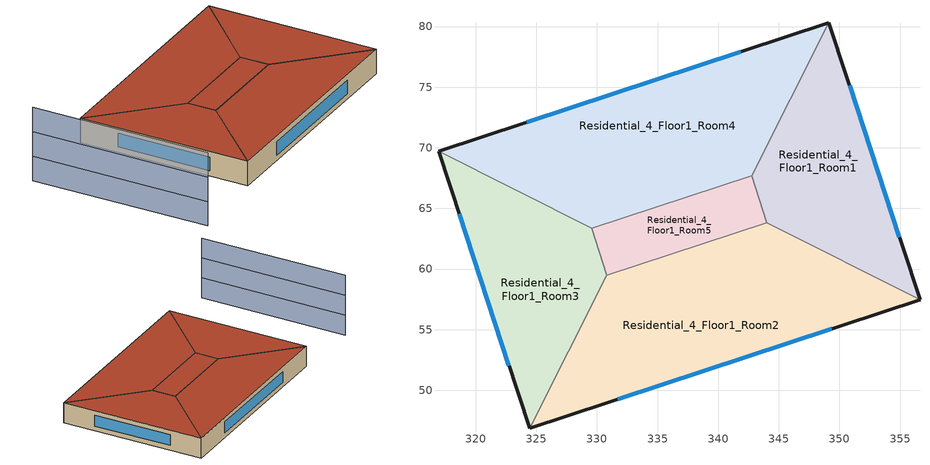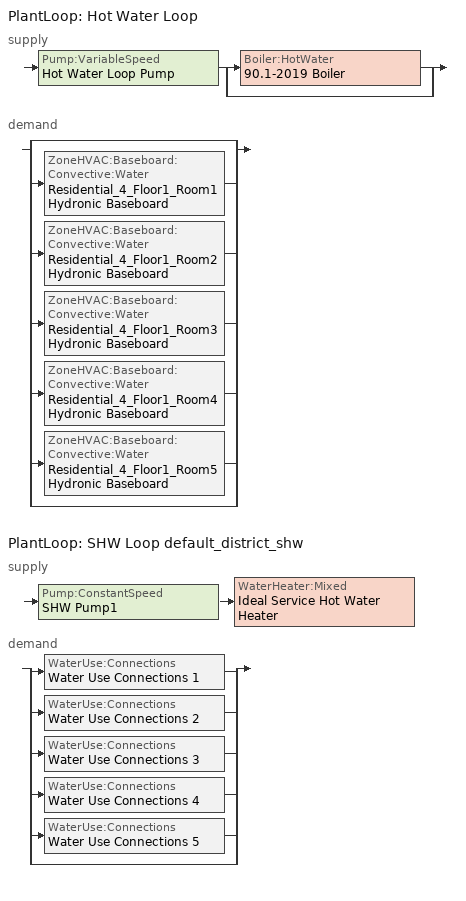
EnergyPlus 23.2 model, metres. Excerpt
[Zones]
Residential_4_Floor1_Room1
 floor ground (Typical Insulated Carpeted 8in Slab Floor-R5): 349.14,80.31 356.65,57.46 344.03,63.84 342.76,67.69 z0
 wall outside (Typical Insulated Steel Framed Exterior Wall-R19): 356.65,57.46 349.14,80.31 z0:3.5
 wall to Residential_4_Floor1_Room4 (Generic Interior Wall): 349.14,80.31 342.76,67.69 z0:3.5
 wall to Residential_4_Floor1_Room5 (Generic Interior Wall): 342.76,67.69 344.03,63.84 z0:3.5
 wall to Residential_4_Floor1_Room2 (Generic Interior Wall): 344.03,63.84 356.65,57.46 z0:3.5
 window (U 0.48 SHGC 0.40 Dbl Ref-D Clr 6mm/13mm): 354.95,62.63 350.84,75.14 z0.79:2.71
 roof outside (Typical IEAD Roof-R32): 349.14,80.31 342.76,67.69 344.03,63.84 356.65,57.46 z3.5
Residential_4_Floor1_Room2
 floor ground (Typical Insulated Carpeted 8in Slab Floor-R5): 356.65,57.46 324.45,46.87 330.82,59.5 344.03,63.84 z0
 wall outside (Typical Insulated Steel Framed Exterior Wall-R19): 324.45,46.87 356.65,57.46 z0:3.5
 wall to Residential_4_Floor1_Room5 (Generic Interior Wall): 344.03,63.84 330.82,59.5 z0:3.5
 wall to Residential_4_Floor1_Room3 (Generic Interior Wall): 330.82,59.5 324.45,46.87 z0:3.5
 window (U 0.48 SHGC 0.40 Dbl Ref-D Clr 6mm/13mm): 331.73,49.27 349.37,55.07 z0.79:2.71
 roof outside (Typical IEAD Roof-R32): 330.82,59.5 324.45,46.87 356.65,57.46 344.03,63.84 z3.5
Residential_4_Floor1_Room3
 floor ground (Typical Insulated Carpeted 8in Slab Floor-R5): 329.56,63.35 330.82,59.5 324.45,46.87 316.93,69.73 z0
 wall outside (Typical Insulated Steel Framed Exterior Wall-R19): 316.93,69.73 324.45,46.87 z0:3.5
 wall to Residential_4_Floor1_Room5 (Generic Interior Wall): 330.82,59.5 329.56,63.35 z0:3.5
 wall to Residential_4_Floor1_Room4 (Generic Interior Wall): 329.56,63.35 316.93,69.73 z0:3.5
 window (U 0.48 SHGC 0.40 Dbl Ref-D Clr 6mm/13mm): 318.63,64.56 322.75,52.04 z0.79:2.71
 roof outside (Typical IEAD Roof-R32): 316.93,69.73 324.45,46.87 330.82,59.5 329.56,63.35 z3.5
Residential_4_Floor1_Room4
 floor ground (Typical Insulated Carpeted 8in Slab Floor-R5): 349.14,80.31 342.76,67.69 329.56,63.35 316.93,69.73 z0
 wall outside (Typical Insulated Steel Framed Exterior Wall-R19): 349.14,80.31 316.93,69.73 z0:3.5
 wall to Residential_4_Floor1_Room5 (Generic Interior Wall): 329.56,63.35 342.76,67.69 z0:3.5
 window (U 0.48 SHGC 0.40 Dbl Ref-D Clr 6mm/13mm): 341.85,77.92 324.22,72.12 z0.79:2.71
 roof outside (Typical IEAD Roof-R32): 316.93,69.73 329.56,63.35 342.76,67.69 349.14,80.31 z3.5
Residential_4_Floor1_Room5
 floor ground (Typical Insulated Carpeted 8in Slab Floor-R5): 342.76,67.69 344.03,63.84 330.82,59.5 329.56,63.35 z0
 roof outside (Typical IEAD Roof-R32): 329.56,63.35 330.82,59.5 344.03,63.84 342.76,67.69 z3.5
shading: 313.5,42.55 305.65,66.44 z0:3.5; 313.5,42.55 305.65,66.44 z3.5:7; 313.5,42.55 305.65,66.44 z7:10.5
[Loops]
PlantLoop 'Hot Water Loop'
 supply: Pump:VariableSpeed 'Hot Water Loop Pump' > split
  | Boiler:HotWater '90.1-2019 Boiler'
  | bypass
 demand: split
  | bypass
  | ZoneHVAC:Baseboard:Convective:Water 'Residential_4_Floor1_Room1 Hydronic Baseboard'
  | ZoneHVAC:Baseboard:Convective:Water 'Residential_4_Floor1_Room2 Hydronic Baseboard'
  | ZoneHVAC:Baseboard:Convective:Water 'Residential_4_Floor1_Room3 Hydronic Baseboard'
  | ZoneHVAC:Baseboard:Convective:Water 'Residential_4_Floor1_Room4 Hydronic Baseboard'
  | ZoneHVAC:Baseboard:Convective:Water 'Residential_4_Floor1_Room5 Hydronic Baseboard'
  | bypass
PlantLoop 'SHW Loop default_district_shw'
 supply: Pump:ConstantSpeed 'SHW Pump1' > WaterHeater:Mixed 'Ideal Service Hot Water Heater'
 demand: split
  | WaterUse:Connections 'Water Use Connections 1'
  | WaterUse:Connections 'Water Use Connections 2'
  | WaterUse:Connections 'Water Use Connections 3'
  | WaterUse:Connections 'Water Use Connections 4'
  | WaterUse:Connections 'Water Use Connections 5'
  | bypass
[Building]
Residential 4: North Axis {deg}=0; Terrain=City; Solar Distribution=FullExterior
[Site:Location]
Site 1: Latitude {deg}=0; Longitude {deg}=0; Time Zone {hr}=0; Elevation {m}=0
[Site:WaterMainsTemperature]
Calculation Method=CorrelationFromWeatherFile
[SizingPeriod:DesignDay] Day of Month=21; Dry-Bulb Temperature Range Modifier Type=DefaultMultipliers; Barometric Pressure {Pa}=98769; Rain Indicator=No; Snow Indicator=No; Daylight Saving Time Indicator=No; Begin Environment Reset Mode=FullResetAtBeginEnvironment
Name | Month | Day Type | Maximum Dry-Bulb Temperature {C} | Daily Dry-Bulb Temperature Range {deltaC} | Humidity Condition Type | Wetbulb or DewPoint at Maximum Dry-Bulb {C} | Wind Speed {m/s} | Wind Direction {deg} | Solar Model Indicator | ASHRAE Clear Sky Optical Depth for Beam Irradiance (taub) | ASHRAE Clear Sky Optical Depth for Diffuse Irradiance (taud) | Enthalpy at Maximum Dry-Bulb {J/kg} | Sky Clearness
Buffalo Ann Clg .4% Condns DB=>MWB | 7 | SummerDesignDay | 30.3 | 9.3 | Wetbulb | 21.8 | 5.7 | 240 | ASHRAETau | 0.462 | 2.001
Buffalo Ann Clg .4% Condns DP=>MDB | 7 | SummerDesignDay | 26.2 | 9.3 | Dewpoint | 22.4 | 5.7 | 240 | ASHRAETau | 0.462 | 2.001
Buffalo Ann Clg .4% Condns Enth=>MDB | 7 | SummerDesignDay | 27.9 | 9.3 | Enthalpy |  | 5.7 | 240 | ASHRAETau | 0.462 | 2.001 | 72100
Buffalo Ann Clg .4% Condns WB=>MDB | 7 | SummerDesignDay | 27.8 | 9.3 | Wetbulb | 23.8 | 5.7 | 240 | ASHRAETau | 0.462 | 2.001
Buffalo Ann Htg 99.6% Condns DB | 1 | WinterDesignDay | -16.3 | 0 | Wetbulb | -16.3 | 5.1 | 270 | ASHRAEClearSky |  |  |  | 0
Buffalo Ann Htg Wind 99.6% Condns WS=>MCDB | 1 | WinterDesignDay | -2.3 | 0 | Wetbulb | -2.3 | 15.7 | 270 | ASHRAEClearSky |  |  |  | 0
Buffalo Ann Hum_n 99.6% Condns DP=>MCDB | 1 | WinterDesignDay | -15.5 | 0 | Dewpoint | -20.4 | 5.1 | 270 | ASHRAEClearSky |  |  |  | 0
[Material] Thermal Absorptance=0.9
Name | Roughness | Thickness {m} | Conductivity {W/m-K} | Density {kg/m3} | Specific Heat {J/kg-K} | Solar Absorptance | Visible Absorptance
25mm Stucco | Smooth | 0.0254 | 0.719518 | 1856 | 839.458 | 0.7 | 0.7
5/8 in. Gypsum Board | MediumSmooth | 0.0159 | 0.159893 | 800.002 | 1089.3 | 0.7 | 0.7
8 in. Normalweight Concrete Floor | MediumRough | 0.2032 | 2.30846 | 2322.01 | 831.464 | 0.7 | 0.7
Generic Gypsum Board | MediumSmooth | 0.0127 | 0.16 | 800 | 1090 | 0.5 | 0.5
Generic Wall Air Gap | Smooth | 0.1 | 0.667 | 1.28 | 1000 | 0.7 | 0.7
Metal Roof Surface | Smooth | 0.0008 | 45.2497 | 7824.02 | 499.678 | 0.7 | 0.7
Roof Membrane | VeryRough | 0.0095 | 0.159893 | 1121.29 | 1459.06 | 0.7 | 0.7
[Material:NoMass] Thermal Absorptance=0.9; Solar Absorptance=0.7
Name | Roughness | Thermal Resistance {m2-K/W} | Visible Absorptance
Typical Carpet Pad | VeryRough | 0.21648 | 0.8
Typical Insulation-R17 | MediumSmooth | 2.99387 | 0.7
Typical Insulation-R31 | MediumSmooth | 5.45942 | 0.7
Typical Insulation-R4 | MediumSmooth | 0.704441 | 0.7
[WindowMaterial:Gas]
AIR 13MM: Gas Type=Air; Thickness {m}=0.0127
[WindowMaterial:Glazing] Optical Data Type=SpectralAverage; Thickness {m}=0.006; Infrared Transmittance at Normal Incidence=0; Front Side Infrared Hemispherical Emissivity=0.84; Conductivity {W/m-K}=0.899398; Dirt Correction Factor for Solar and Visible Transmittance=1; Solar Diffusing=No
Name | Solar Transmittance at Normal Incidence | Front Side Solar Reflectance at Normal Incidence | Back Side Solar Reflectance at Normal Incidence | Visible Transmittance at Normal Incidence | Front Side Visible Reflectance at Normal Incidence | Back Side Visible Reflectance at Normal Incidence | Back Side Infrared Hemispherical Emissivity
CLEAR 6MM | 0.775 | 0.071 | 0.071 | 0.881 | 0.08 | 0.08 | 0.84
REF D CLEAR 6MM | 0.429 | 0.308 | 0.379 | 0.334 | 0.453 | 0.505 | 0.82
[Construction]
Generic Interior Wall: Generic Gypsum Board, Generic Wall Air Gap, Generic Gypsum Board
Typical IEAD Roof-R32: Roof Membrane, Typical Insulation-R31, Metal Roof Surface
Typical Insulated Carpeted 8in Slab Floor-R5: Typical Insulation-R4, 8 in. Normalweight Concrete Floor, Typical Carpet Pad
Typical Insulated Steel Framed Exterior Wall-R19: 25mm Stucco, 5/8 in. Gypsum Board, Typical Insulation-R17, 5/8 in. Gypsum Board
U 0.48 SHGC 0.40 Dbl Ref-D Clr 6mm/13mm: REF D CLEAR 6MM, AIR 13MM, CLEAR 6MM
[Zone] Multiplier=1; Ceiling Height {m}=3.5; Part of Total Floor Area=Yes
Name | Volume {m3}
Residential_4_Floor1_Room1; Residential_4_Floor1_Room3 | 491.957
Residential_4_Floor1_Room2; Residential_4_Floor1_Room4 | 836.403
Residential_4_Floor1_Room5 | 197.281
[Space] Space Type=MidriseApartment Building
Name | Zone
Residential_4_Floor1_Room1_Space | Residential_4_Floor1_Room1
Residential_4_Floor1_Room2_Space | Residential_4_Floor1_Room2
Residential_4_Floor1_Room3_Space | Residential_4_Floor1_Room3
Residential_4_Floor1_Room4_Space | Residential_4_Floor1_Room4
Residential_4_Floor1_Room5_Space | Residential_4_Floor1_Room5
[SpaceList]
MidriseApartment Building: Residential_4_Floor1_Room4_Space, Residential_4_Floor1_Room1_Space, Residential_4_Floor1_Room3_Space, Residential_4_Floor1_Room2_Space, Residential_4_Floor1_Room5_Space
[Lights]
MidriseApartment Building_Lighting: Zone or ZoneList or Space or SpaceList=MidriseApartment Building; Schedule=MidriseApartment Building_Lighting Schedule; Design Level Calculation Method=Watts/Area; Watts per Zone Floor Area {W/m2}=8.83452; Return Air Fraction=0; Fraction Radiant=0.6; Fraction Visible=0.2; Fraction Replaceable=1
[People]
MidriseApartment Building_People: Zone or ZoneList or Space or SpaceList=MidriseApartment Building; Number of People Schedule=MidriseApartment Building_People_Occ Schedule; Number of People Calculation Method=People/Area; People per Floor Area {person/m2}=0.0250249; Fraction Radiant=0.3; Activity Level Schedule=MidriseApartment Building_People_Act Schedule
[ElectricEquipment]
MidriseApartment Building_Electric Equipment: Zone or ZoneList or Space or SpaceList=MidriseApartment Building; Schedule=MidriseApartment Building_Electric Equipment Schedule; Design Level Calculation Method=Watts/Area; Watts per Zone Floor Area {W/m2}=6.009; Fraction Latent=0; Fraction Radiant=0.5; Fraction Lost=0
[ZoneInfiltration:DesignFlowRate]
MidriseApartment Building_Infiltration: Zone or ZoneList or Space or SpaceList=MidriseApartment Building; Schedule=MidriseApartment Building_Infiltration Schedule; Design Flow Rate Calculation Method=Flow/ExteriorArea; Flow Rate per Exterior Surface Area {m3/s-m2}=0.00056896; Constant Term Coefficient=1; Temperature Term Coefficient=0; Velocity Term Coefficient=0
[ZoneControl:Thermostat] Temperature Difference Between Cutout And Setpoint {deltaC}=0
Name | Zone or ZoneList | Control Type Schedule | Control 1
Residential_4_Floor1_Room1 Thermostat | Residential_4_Floor1_Room1 | Residential_4_Floor1_Room1 Thermostat Schedule | MidriseApartment Building_Setpoint
Residential_4_Floor1_Room2 Thermostat | Residential_4_Floor1_Room2 | Residential_4_Floor1_Room2 Thermostat Schedule | MidriseApartment Building_Setpoint 1
Residential_4_Floor1_Room3 Thermostat | Residential_4_Floor1_Room3 | Residential_4_Floor1_Room3 Thermostat Schedule | MidriseApartment Building_Setpoint 2
Residential_4_Floor1_Room4 Thermostat | Residential_4_Floor1_Room4 | Residential_4_Floor1_Room4 Thermostat Schedule | MidriseApartment Building_Setpoint 3
Residential_4_Floor1_Room5 Thermostat | Residential_4_Floor1_Room5 | Residential_4_Floor1_Room5 Thermostat Schedule | MidriseApartment Building_Setpoint 4
[ThermostatSetpoint:DualSetpoint] Heating Setpoint Temperature Schedule=MidriseApartment Building_Setpoint_HtgSetp Schedule; Cooling Setpoint Temperature Schedule=MidriseApartment Building_Setpoint_ClgSetp Schedule
MidriseApartment Building_Setpoint; MidriseApartment Building_Setpoint 1; MidriseApartment Building_Setpoint 2; MidriseApartment Building_Setpoint 3; MidriseApartment Building_Setpoint 4
[ZoneHVAC:PackagedTerminalAirConditioner] Availability Schedule=Always On Discrete; Cooling Supply Air Flow Rate {m3/s}=Autosize; Heating Supply Air Flow Rate {m3/s}=Autosize; No Load Supply Air Flow Rate {m3/s}=Autosize; Cooling Outdoor Air Flow Rate {m3/s}=Autosize; Heating Outdoor Air Flow Rate {m3/s}=Autosize; No Load Outdoor Air Flow Rate {m3/s}=Autosize; Fan Placement=DrawThrough; Supply Air Fan Operating Mode Schedule=Always On
Name | Supply Air Fan | Heating Coil | Cooling Coil
Residential_4_Floor1_Room1 PTAC | Residential_4_Floor1_Room1 PTAC Fan | Residential_4_Floor1_Room1 PTAC No Heat | Residential_4_Floor1_Room1 PTAC 1spd DX AC Clg Coil
Residential_4_Floor1_Room2 PTAC | Residential_4_Floor1_Room2 PTAC Fan | Residential_4_Floor1_Room2 PTAC No Heat | Residential_4_Floor1_Room2 PTAC 1spd DX AC Clg Coil
Residential_4_Floor1_Room3 PTAC | Residential_4_Floor1_Room3 PTAC Fan | Residential_4_Floor1_Room3 PTAC No Heat | Residential_4_Floor1_Room3 PTAC 1spd DX AC Clg Coil
Residential_4_Floor1_Room4 PTAC | Residential_4_Floor1_Room4 PTAC Fan | Residential_4_Floor1_Room4 PTAC No Heat | Residential_4_Floor1_Room4 PTAC 1spd DX AC Clg Coil
Residential_4_Floor1_Room5 PTAC | Residential_4_Floor1_Room5 PTAC Fan | Residential_4_Floor1_Room5 PTAC No Heat | Residential_4_Floor1_Room5 PTAC 1spd DX AC Clg Coil
[Fan:OnOff] Availability Schedule=Always On Discrete; Fan Total Efficiency=0.52; Pressure Rise {Pa}=331.288; Maximum Flow Rate {m3/s}=Autosize; Motor Efficiency=0.8; Motor In Airstream Fraction=1
Name | Fan Power Ratio Function of Speed Ratio Curve | Fan Efficiency Ratio Function of Speed Ratio Curve
Residential_4_Floor1_Room1 PTAC Fan | Fan On Off Power Curve | Fan On Off Efficiency Curve
Residential_4_Floor1_Room2 PTAC Fan | Fan On Off Power Curve 1 | Fan On Off Efficiency Curve 1
Residential_4_Floor1_Room3 PTAC Fan | Fan On Off Power Curve 2 | Fan On Off Efficiency Curve 2
Residential_4_Floor1_Room4 PTAC Fan | Fan On Off Power Curve 3 | Fan On Off Efficiency Curve 3
Residential_4_Floor1_Room5 PTAC Fan | Fan On Off Power Curve 4 | Fan On Off Efficiency Curve 4
[Coil:Heating:Electric] Availability Schedule=Always Off Discrete; Efficiency=1; Nominal Capacity {W}=0
Residential_4_Floor1_Room1 PTAC No Heat; Residential_4_Floor1_Room2 PTAC No Heat; Residential_4_Floor1_Room3 PTAC No Heat; Residential_4_Floor1_Room4 PTAC No Heat; Residential_4_Floor1_Room5 PTAC No Heat
[Coil:Cooling:DX:SingleSpeed] Availability Schedule=Always On Discrete; Gross Rated Total Cooling Capacity {W}=Autosize; Gross Rated Sensible Heat Ratio=Autosize; Gross Rated Cooling COP {W/W}=3; Rated Air Flow Rate {m3/s}=Autosize; Rated Evaporator Fan Power Per Volume Flow Rate 2017 {W/(m3/s)}=773.3; Rated Evaporator Fan Power Per Volume Flow Rate 2023 {W/(m3/s)}=934.4; Minimum Outdoor Dry-Bulb Temperature for Compressor Operation {C}=-25; Nominal Time for Condensate Removal to Begin {s}=0; Ratio of Initial Moisture Evaporation Rate and Steady State Latent Capacity=0; Maximum Cycling Rate {cycles/hr}=0; Latent Capacity Time Constant {s}=0; Condenser Type=AirCooled; Evaporative Condenser Effectiveness=0.9; Evaporative Condenser Air Flow Rate {m3/s}=Autosize; Evaporative Condenser Pump Rated Power Consumption {W}=Autosize; Crankcase Heater Capacity {W}=0; Maximum Outdoor Dry-Bulb Temperature for Crankcase Heater Operation {C}=10; Basin Heater Capacity {W/K}=0; Basin Heater Setpoint Temperature {C}=2
Name | Total Cooling Capacity Function of Temperature Curve | Total Cooling Capacity Function of Flow Fraction Curve | Energy Input Ratio Function of Temperature Curve | Energy Input Ratio Function of Flow Fraction Curve | Part Load Fraction Correlation Curve
Residential_4_Floor1_Room1 PTAC 1spd DX AC Clg Coil | Curve Biquadratic 3 | Curve Quadratic 4 | Curve Biquadratic 4 | Curve Quadratic 5 | Curve Quadratic 6
Residential_4_Floor1_Room2 PTAC 1spd DX AC Clg Coil | Curve Biquadratic 7 | Curve Quadratic 10 | Curve Biquadratic 8 | Curve Quadratic 11 | Curve Quadratic 12
Residential_4_Floor1_Room3 PTAC 1spd DX AC Clg Coil | Curve Biquadratic 11 | Curve Quadratic 16 | Curve Biquadratic 12 | Curve Quadratic 17 | Curve Quadratic 18
Residential_4_Floor1_Room4 PTAC 1spd DX AC Clg Coil | Curve Biquadratic 15 | Curve Quadratic 22 | Curve Biquadratic 16 | Curve Quadratic 23 | Curve Quadratic 24
Residential_4_Floor1_Room5 PTAC 1spd DX AC Clg Coil | Curve Biquadratic 19 | Curve Quadratic 28 | Curve Biquadratic 20 | Curve Quadratic 29 | Curve Quadratic 30
[ZoneHVAC:Baseboard:Convective:Water] Availability Schedule=Always On Discrete; Heating Design Capacity Method=HeatingDesignCapacity; Heating Design Capacity {W}=Autosize; Heating Design Capacity Per Floor Area {W/m2}=0; Fraction of Autosized Heating Design Capacity=0.8; U-Factor Times Area Value {W/K}=Autosize; Maximum Water Flow Rate {m3/s}=Autosize; Convergence Tolerance=0.001
Residential_4_Floor1_Room1 Hydronic Baseboard; Residential_4_Floor1_Room2 Hydronic Baseboard; Residential_4_Floor1_Room3 Hydronic Baseboard; Residential_4_Floor1_Room4 Hydronic Baseboard; Residential_4_Floor1_Room5 Hydronic Baseboard
[Zone equipment]
Residential_4_Floor1_Room1: Residential_4_Floor1_Room1 PTAC, Residential_4_Floor1_Room1 Hydronic Baseboard
Residential_4_Floor1_Room2: Residential_4_Floor1_Room2 PTAC, Residential_4_Floor1_Room2 Hydronic Baseboard
Residential_4_Floor1_Room3: Residential_4_Floor1_Room3 PTAC, Residential_4_Floor1_Room3 Hydronic Baseboard
Residential_4_Floor1_Room4: Residential_4_Floor1_Room4 PTAC, Residential_4_Floor1_Room4 Hydronic Baseboard
Residential_4_Floor1_Room5: Residential_4_Floor1_Room5 PTAC, Residential_4_Floor1_Room5 Hydronic Baseboard
[Sizing:Zone] Zone Cooling Design Supply Air Temperature Input Method=SupplyAirTemperature; Zone Cooling Design Supply Air Temperature {C}=13.8889; Zone Cooling Design Supply Air Temperature Difference {deltaC}=11.11; Zone Heating Design Supply Air Temperature Input Method=SupplyAirTemperature; Zone Heating Design Supply Air Temperature {C}=50; Zone Heating Design Supply Air Temperature Difference {deltaC}=11.11; Zone Cooling Design Supply Air Humidity Ratio {kgWater/kgDryAir}=0.008; Zone Heating Design Supply Air Humidity Ratio {kgWater/kgDryAir}=0.008; Cooling Design Air Flow Method=DesignDay; Cooling Design Air Flow Rate {m3/s}=0; Cooling Minimum Air Flow per Zone Floor Area {m3/s-m2}=0.000762; Cooling Minimum Air Flow {m3/s}=0; Cooling Minimum Air Flow Fraction=0; Heating Design Air Flow Method=DesignDay; Heating Design Air Flow Rate {m3/s}=0; Heating Maximum Air Flow per Zone Floor Area {m3/s-m2}=0.002032; Heating Maximum Air Flow {m3/s}=0.141576; Heating Maximum Air Flow Fraction=0.3; Account for Dedicated Outdoor Air System=No; Zone Load Sizing Method=Sensible Load Only No Latent Load; Zone Latent Cooling Design Supply Air Humidity Ratio Input Method=HumidityRatioDifference; Zone Cooling Design Supply Air Humidity Ratio Difference {kgWater/kgDryAir}=0.005; Zone Latent Heating Design Supply Air Humidity Ratio Input Method=HumidityRatioDifference; Zone Humidification Design Supply Air Humidity Ratio Difference {kgWater/kgDryAir}=0.005
Name | Design Specification Outdoor Air Object
Residential_4_Floor1_Room1 | Residential_4_Floor1_Room1 DSOA Space List
Residential_4_Floor1_Room2 | Residential_4_Floor1_Room2 DSOA Space List
Residential_4_Floor1_Room3 | Residential_4_Floor1_Room3 DSOA Space List
Residential_4_Floor1_Room4 | Residential_4_Floor1_Room4 DSOA Space List
Residential_4_Floor1_Room5 | Residential_4_Floor1_Room5 DSOA Space List
[DesignSpecification:OutdoorAir]
MidriseApartment Building_Ventilation: Outdoor Air Method=Sum; Outdoor Air Flow per Person {m3/s-person}=0; Outdoor Air Flow per Zone Floor Area {m3/s-m2}=1.21565e-05; Outdoor Air Flow per Zone {m3/s}=0; Outdoor Air Flow Air Changes per Hour {1/hr}=0.305462
[DesignSpecification:OutdoorAir:SpaceList] Space Design Specification Outdoor Air Object Name 1=MidriseApartment Building_Ventilation
Name | Space Name 1
Residential_4_Floor1_Room1 DSOA Space List | Residential_4_Floor1_Room1_Space
Residential_4_Floor1_Room2 DSOA Space List | Residential_4_Floor1_Room2_Space
Residential_4_Floor1_Room3 DSOA Space List | Residential_4_Floor1_Room3_Space
Residential_4_Floor1_Room4 DSOA Space List | Residential_4_Floor1_Room4_Space
Residential_4_Floor1_Room5 DSOA Space List | Residential_4_Floor1_Room5_Space
[PlantLoop] Fluid Type=Water; Minimum Loop Temperature {C}=10; Maximum Loop Flow Rate {m3/s}=Autosize; Minimum Loop Flow Rate {m3/s}=0; Plant Loop Volume {m3}=Autocalculate; Load Distribution Scheme=Optimal; Plant Loop Demand Calculation Scheme=SingleSetpoint; Common Pipe Simulation=None
Name | Plant Equipment Operation Scheme | Maximum Loop Temperature {C}
Hot Water Loop | Hot Water Loop Operation Schemes | 100
SHW Loop default_district_shw | SHW Loop default_district_shw Operation Schemes | 60
[Sizing:Plant] Loop Type=Heating; Sizing Option=NonCoincident; Zone Timesteps in Averaging Window=1; Coincident Sizing Factor Mode=None
Name | Design Loop Exit Temperature {C} | Loop Design Temperature Difference {deltaC}
Hot Water Loop | 82.2222 | 11.1111
SHW Loop default_district_shw | 60 | 5
[Pump:VariableSpeed]
Hot Water Loop Pump: Design Maximum Flow Rate {m3/s}=Autosize; Design Pump Head {Pa}=179344; Design Power Consumption {W}=Autosize; Motor Efficiency=0.9; Fraction of Motor Inefficiencies to Fluid Stream=0; Coefficient 1 of the Part Load Performance Curve=0; Coefficient 2 of the Part Load Performance Curve=1; Coefficient 3 of the Part Load Performance Curve=0; Coefficient 4 of the Part Load Performance Curve=0; Design Minimum Flow Rate {m3/s}=0; Pump Control Type=Intermittent; Skin Loss Radiative Fraction=0.5; Design Power Sizing Method=PowerPerFlowPerPressure; Design Electric Power per Unit Flow Rate {W/(m3/s)}=348701.1; Design Shaft Power per Unit Flow Rate per Unit Head {W/((m3/s)-Pa)}=1.28205; Design Minimum Flow Rate Fraction=0
[Boiler:HotWater]
90.1-2019 Boiler: Fuel Type=NaturalGas; Nominal Capacity {W}=Autosize; Nominal Thermal Efficiency=0.84; Efficiency Curve Temperature Evaluation Variable=LeavingBoiler; Normalized Boiler Efficiency Curve=Boiler with No Minimum Turndown; Design Water Flow Rate {m3/s}=Autosize; Minimum Part Load Ratio=0; Maximum Part Load Ratio=1.2; Optimum Part Load Ratio=1; Water Outlet Upper Temperature Limit {C}=95; Boiler Flow Mode=LeavingSetpointModulated; On Cycle Parasitic Electric Load {W}=0; Sizing Factor=1; Off Cycle Parasitic Fuel Load {W}=0
[SetpointManager:Scheduled] Control Variable=Temperature
Name | Schedule | Setpoint Node or NodeList
Hot Water Loop Setpoint Manager | Hot Water Loop Temp - 180F | Hot Water Loop Supply Outlet Node
Setpoint Manager Scheduled 1 | 60C Hot Water
[PlantEquipmentOperationSchemes] Control Scheme Object Type 1=PlantEquipmentOperation:HeatingLoad; Control Scheme Schedule Name 1=Always On Discrete
Name | Control Scheme Name 1
Hot Water Loop Operation Schemes | Hot Water Loop Heating Operation Scheme
SHW Loop default_district_shw Operation Schemes | SHW Loop default_district_shw Heating Operation Scheme
[PlantEquipmentOperation:HeatingLoad] Load Range Lower Limit 1 {W}=0; Load Range Upper Limit 1 {W}=1000000000
Name | Range Equipment List Name 1
Hot Water Loop Heating Operation Scheme | Hot Water Loop Heating Equipment List
SHW Loop default_district_shw Heating Operation Scheme | SHW Loop default_district_shw Heating Equipment List
[PlantEquipmentList]
Hot Water Loop Heating Equipment List: Boiler:HotWater, 90.1-2019 Boiler
SHW Loop default_district_shw Heating Equipment List: WaterHeater:Mixed, Ideal Service Hot Water Heater
[Pump:ConstantSpeed]
SHW Pump1: Design Flow Rate {m3/s}=Autosize; Design Pump Head {Pa}=29891; Design Power Consumption {W}=Autosize; Motor Efficiency=0.9; Fraction of Motor Inefficiencies to Fluid Stream=0; Pump Control Type=Intermittent; Design Power Sizing Method=PowerPerFlowPerPressure; Design Electric Power per Unit Flow Rate {W/(m3/s)}=348701.1; Design Shaft Power per Unit Flow Rate per Unit Head {W-s/m3-Pa}=1.28205
[WaterHeater:Mixed]
Ideal Service Hot Water Heater: Tank Volume {m3}=0; Setpoint Temperature Schedule=Schedule Ruleset 2; Deadband Temperature Difference {deltaC}=2; Maximum Temperature Limit {C}=82.22; Heater Control Type=Modulate; Heater Maximum Capacity {W}=1000000; Heater Ignition Minimum Flow Rate {m3/s}=0; Heater Ignition Delay {s}=0; Heater Fuel Type=DistrictHeatingWater; Heater Thermal Efficiency=1; Off Cycle Parasitic Fuel Consumption Rate {W}=20; Off Cycle Parasitic Fuel Type=DistrictHeatingWater; Off Cycle Parasitic Heat Fraction to Tank=0.8; On Cycle Parasitic Fuel Consumption Rate {W}=0; On Cycle Parasitic Fuel Type=DistrictHeatingWater; On Cycle Parasitic Heat Fraction to Tank=0; Ambient Temperature Indicator=Schedule; Ambient Temperature Schedule=22C Ambient Condition; Off Cycle Loss Coefficient to Ambient Temperature {W/K}=0; Off Cycle Loss Fraction to Zone=1; On Cycle Loss Coefficient to Ambient Temperature {W/K}=0; On Cycle Loss Fraction to Zone=1; Use Side Effectiveness=1; Source Side Effectiveness=1; Use Side Design Flow Rate {m3/s}=Autosize; Source Side Design Flow Rate {m3/s}=Autosize; Indirect Water Heating Recovery Time {hr}=1.5; Source Side Flow Control Mode=IndirectHeatPrimarySetpoint
[WaterHeater:Sizing]
Ideal Service Hot Water Heater: Design Mode=PeakDraw; Time Storage Can Meet Peak Draw {hr}=0.538503; Time for Tank Recovery {hr}=0; Nominal Tank Volume for Autosizing Plant Connections {m3}=1
[WaterUse:Connections] Hot Water Supply Temperature Schedule=60.0C Hot Water; Drain Water Heat Exchanger Type=None; Drain Water Heat Exchanger Destination=Plant
Name | Water Use Equipment Name 1
Water Use Connections 1 | MidriseApartment Building_Service Hot Water..Residential_4_Floor1_Room1
Water Use Connections 2 | MidriseApartment Building_Service Hot Water..Residential_4_Floor1_Room2
Water Use Connections 3 | MidriseApartment Building_Service Hot Water..Residential_4_Floor1_Room3
Water Use Connections 4 | MidriseApartment Building_Service Hot Water..Residential_4_Floor1_Room4
Water Use Connections 5 | MidriseApartment Building_Service Hot Water..Residential_4_Floor1_Room5
[WaterUse:Equipment] Flow Rate Fraction Schedule=MidriseApartment Building_Service Hot Water Schedule; Target Temperature Schedule=60.0C Hot Water; Sensible Fraction Schedule=0.2 Hot Water Sensible Fraction; Latent Fraction Schedule=0.05 Hot Water Latent Fraction
Name | Peak Flow Rate {m3/s} | Zone
MidriseApartment Building_Service Hot Water..Residential_4_Floor1_Room1 | 5.08608e-06 | Residential_4_Floor1_Room1
MidriseApartment Building_Service Hot Water..Residential_4_Floor1_Room2 | 8.64714e-06 | Residential_4_Floor1_Room2
MidriseApartment Building_Service Hot Water..Residential_4_Floor1_Room3 | 5.08609e-06 | Residential_4_Floor1_Room3
MidriseApartment Building_Service Hot Water..Residential_4_Floor1_Room4 | 8.64713e-06 | Residential_4_Floor1_Room4
MidriseApartment Building_Service Hot Water..Residential_4_Floor1_Room5 | 2.03958e-06 | Residential_4_Floor1_Room5
[Schedule:Day:Interval]
MidriseApartment Building_Lighting Schedule_Sunday; MidriseApartment Building_Lighting Schedule_Hol 1: No, 04:00, 0.0676088, 05:00, 0.0873608, 06:00, 0.121927, 07:00, 0.126865, 08:00, 0.121927, 09:00, 0.0873608, 15:00, 0.0774848, 16:00, 0.0922989, 17:00, 0.126865, 18:00, 0.156493, 19:00, 0.191059, 21:00, 0.215749, 22:00, 0.166369, 23:00, 0.116989, 24:00, 0.0824228
Schedule Day 2: No, 04:00, 0.0676088, 05:00, 0.0873608, 06:00, 0.121927, 07:00, 0.126865, 08:00, 0.121927, 09:00, 0.103952, 12:00, 0.0940759, 13:00, 0.0916694, 15:00, 0.0940759, 16:00, 0.10889, 17:00, 0.143456, 18:00, 0.156493, 19:00, 0.191059, 21:00, 0.215749, 22:00, 0.166369, 23:00, 0.116989, 24:00, 0.0824228
MidriseApartment Building_Lighting Schedule_SmrDsn 1: No, 04:00, 0.0906942, 05:00, 0.110446, 06:00, 0.145012, 07:00, 0.14995, 08:00, 0.145012, 09:00, 0.110446, 15:00, 0.10057, 16:00, 0.115384, 17:00, 0.14995, 18:00, 0.179579, 19:00, 0.214145, 21:00, 0.238835, 22:00, 0.189455, 23:00, 0.140074, 24:00, 0.105508
MidriseApartment Building_Lighting Schedule_WntrDsn 1: No, 04:00, 0.0625412, 05:00, 0.0822933, 06:00, 0.116859, 07:00, 0.121797, 08:00, 0.116859, 09:00, 0.0822933, 15:00, 0.0724173, 16:00, 0.0872313, 17:00, 0.121797, 18:00, 0.151426, 19:00, 0.185992, 21:00, 0.210682, 22:00, 0.161302, 23:00, 0.111921, 24:00, 0.0773553
MidriseApartment Building_People_Occ Schedule_Sunday; MidriseApartment Building_People_Occ Schedule_SmrDsn 1; MidriseApartment Building_People_Occ Schedule_WntrDsn 1; MidriseApartment Building_People_Occ Schedule_Hol 1: No, 07:00, 0.96875, 08:00, 0.823438, 09:00, 0.377813, 16:00, 0.242188, 17:00, 0.290625, 18:00, 0.50375, 21:00, 0.842813, 24:00, 0.96875
Schedule Day 4: No, 07:00, 0.96875, 08:00, 0.823438, 09:00, 0.409062, 12:00, 0.273437, 13:00, 0.257812, 16:00, 0.273437, 17:00, 0.321875, 18:00, 0.50375, 21:00, 0.842813, 24:00, 0.96875
MidriseApartment Building_People_Act Schedule_Sunday; MidriseApartment Building_People_Act Schedule_SmrDsn 1; MidriseApartment Building_People_Act Schedule_WntrDsn 1; MidriseApartment Building_People_Act Schedule_Hol 1: No, 24:00, 95
MidriseApartment Building_Electric Equipment Schedule_Sunday; MidriseApartment Building_Electric Equipment Schedule_Hol 1: No, 01:00, 0.403846, 02:00, 0.368937, 03:00, 0.351482, 04:00, 0.342754, 05:00, 0.347709, 06:00, 0.401256, 07:00, 0.517078, 08:00, 0.622991, 09:00, 0.631718, 10:00, 0.625581, 11:00, 0.623216, 12:00, 0.631943, 13:00, 0.623216, 14:00, 0.597033, 15:00, 0.588306, 16:00, 0.614488, 17:00, 0.739038, 19:00, 0.928452, 20:00, 0.85745, 21:00, 0.82254, 22:00, 0.77772, 23:00, 0.645626, 24:00, 0.522259
Schedule Day 5: No, 01:00, 0.403846, 02:00, 0.368937, 03:00, 0.351482, 04:00, 0.342754, 05:00, 0.347709, 06:00, 0.401256, 07:00, 0.517078, 08:00, 0.626161, 09:00, 0.651626, 10:00, 0.645488, 11:00, 0.643124, 12:00, 0.651851, 13:00, 0.64156, 14:00, 0.616941, 15:00, 0.608214, 16:00, 0.634396, 17:00, 0.758946, 18:00, 0.931623, 19:00, 0.928452, 20:00, 0.85745, 21:00, 0.82254, 22:00, 0.77772, 23:00, 0.645626, 24:00, 0.522259
MidriseApartment Building_Electric Equipment Schedule_SmrDsn 1: No, 01:00, 0.448441, 02:00, 0.413531, 03:00, 0.396076, 05:00, 0.387349, 06:00, 0.430986, 07:00, 0.526988, 08:00, 0.622991, 09:00, 0.631718, 10:00, 0.640446, 11:00, 0.657901, 12:00, 0.666628, 13:00, 0.657901, 14:00, 0.631718, 15:00, 0.622991, 16:00, 0.649173, 17:00, 0.753903, 19:00, 0.928452, 20:00, 0.86736, 21:00, 0.83245, 22:00, 0.79754, 23:00, 0.675356, 24:00, 0.561898
MidriseApartment Building_Electric Equipment Schedule_WntrDsn 1: No, 01:00, 0.403846, 02:00, 0.368937, 03:00, 0.351482, 05:00, 0.342754, 06:00, 0.386392, 07:00, 0.482394, 08:00, 0.578396, 09:00, 0.587124, 10:00, 0.595851, 11:00, 0.613306, 12:00, 0.622033, 13:00, 0.613306, 14:00, 0.587124, 15:00, 0.578396, 16:00, 0.604579, 17:00, 0.709308, 19:00, 0.883858, 20:00, 0.822766, 21:00, 0.787856, 22:00, 0.752946, 23:00, 0.630761, 24:00, 0.517304
MidriseApartment Building_Setpoint_HtgSetp Schedule_Sunday; MidriseApartment Building_Setpoint_HtgSetp Schedule_SmrDsn 1; MidriseApartment Building_Setpoint_HtgSetp Schedule_Hol 1: No, 24:00, 21.5283
Schedule Day 1: No, 07:00, 21.5283, 17:00, 21.6831, 18:00, 21.6043, 24:00, 21.5283
MidriseApartment Building_Setpoint_HtgSetp Schedule_WntrDsn 1: No, 07:00, 21.5283, 08:00, 21.6043, 17:00, 21.6831, 18:00, 21.6043, 24:00, 21.5283
MidriseApartment Building_Setpoint_ClgSetp Schedule_Sunday; MidriseApartment Building_Setpoint_ClgSetp Schedule_WntrDsn 1; MidriseApartment Building_Setpoint_ClgSetp Schedule_Hol 1: No, 24:00, 24.5408
Schedule Day 3: No, 07:00, 24.5408, 17:00, 24.3859, 18:00, 24.4648, 24:00, 24.5408
MidriseApartment Building_Setpoint_ClgSetp Schedule_SmrDsn 1: No, 07:00, 24.5408, 08:00, 24.4648, 17:00, 24.3859, 18:00, 24.4648, 24:00, 24.5408
Always On_Day Schedule; MidriseApartment Building_Infiltration Schedule_Hol 1; MidriseApartment Building_Infiltration Schedule_SmrDsn 1; MidriseApartment Building_Infiltration Schedule_Sunday; MidriseApartment Building_Infiltration Schedule_WntrDsn 1: No, 24:00, 1
Hot Water Loop Temp - 180F Default: No, 24:00, 82.2222
MidriseApartment Building_Service Hot Water Schedule_Hol 1; MidriseApartment Building_Service Hot Water Schedule_SmrDsn 1; MidriseApartment Building_Service Hot Water Schedule_Sunday; MidriseApartment Building_Service Hot Water Schedule_WntrDsn 1: No, 01:00, 0.08, 02:00, 0.04, 04:00, 0.01, 05:00, 0.04, 06:00, 0.27, 07:00, 0.94, 08:00, 1, 09:00, 0.96, 10:00, 0.84, 11:00, 0.76, 12:00, 0.61, 13:00, 0.53, 14:00, 0.47, 15:00, 0.41, 16:00, 0.47, 17:00, 0.55, 18:00, 0.73, 19:00, 0.86, 20:00, 0.82, 21:00, 0.75, 22:00, 0.61, 23:00, 0.53, 24:00, 0.29
Schedule Day 11; Schedule Day 6; Schedule Day 9: No, 24:00, 60
Schedule Day 12: No, 24:00, 22
Schedule Day 7: No, 24:00, 0.2
Schedule Day 8: No, 24:00, 0.05
[Schedule:Week:Daily]
MidriseApartment Building_Lighting Schedule Week Rule - Jan1-Dec31: MidriseApartment Building_Lighting Schedule_Sunday, Schedule Day 2, Schedule Day 2, Schedule Day 2, Schedule Day 2, Schedule Day 2, MidriseApartment Building_Lighting Schedule_Sunday, MidriseApartment Building_Lighting Schedule_Hol 1, MidriseApartment Building_Lighting Schedule_SmrDsn 1, MidriseApartment Building_Lighting Schedule_WntrDsn 1, MidriseApartment Building_Lighting Schedule_Sunday, MidriseApartment Building_Lighting Schedule_Sunday
MidriseApartment Building_People_Occ Schedule Week Rule - Jan1-Dec31: MidriseApartment Building_People_Occ Schedule_Sunday, Schedule Day 4, Schedule Day 4, Schedule Day 4, Schedule Day 4, Schedule Day 4, MidriseApartment Building_People_Occ Schedule_Sunday, MidriseApartment Building_People_Occ Schedule_Hol 1, MidriseApartment Building_People_Occ Schedule_SmrDsn 1, MidriseApartment Building_People_Occ Schedule_WntrDsn 1, MidriseApartment Building_People_Occ Schedule_Sunday, MidriseApartment Building_People_Occ Schedule_Sunday
MidriseApartment Building_People_Act Schedule Week Rule - Jan1-Dec31: MidriseApartment Building_People_Act Schedule_Sunday, MidriseApartment Building_People_Act Schedule_Sunday, MidriseApartment Building_People_Act Schedule_Sunday, MidriseApartment Building_People_Act Schedule_Sunday, MidriseApartment Building_People_Act Schedule_Sunday, MidriseApartment Building_People_Act Schedule_Sunday, MidriseApartment Building_People_Act Schedule_Sunday, MidriseApartment Building_People_Act Schedule_Hol 1, MidriseApartment Building_People_Act Schedule_SmrDsn 1, MidriseApartment Building_People_Act Schedule_WntrDsn 1, MidriseApartment Building_People_Act Schedule_Sunday, MidriseApartment Building_People_Act Schedule_Sunday
MidriseApartment Building_Electric Equipment Schedule Week Rule - Jan1-Dec31: MidriseApartment Building_Electric Equipment Schedule_Sunday, Schedule Day 5, Schedule Day 5, Schedule Day 5, Schedule Day 5, Schedule Day 5, MidriseApartment Building_Electric Equipment Schedule_Sunday, MidriseApartment Building_Electric Equipment Schedule_Hol 1, MidriseApartment Building_Electric Equipment Schedule_SmrDsn 1, MidriseApartment Building_Electric Equipment Schedule_WntrDsn 1, MidriseApartment Building_Electric Equipment Schedule_Sunday, MidriseApartment Building_Electric Equipment Schedule_Sunday
MidriseApartment Building_Setpoint_HtgSetp Schedule Week Rule - Jan1-Dec31: MidriseApartment Building_Setpoint_HtgSetp Schedule_Sunday, Schedule Day 1, Schedule Day 1, Schedule Day 1, Schedule Day 1, Schedule Day 1, MidriseApartment Building_Setpoint_HtgSetp Schedule_Sunday, MidriseApartment Building_Setpoint_HtgSetp Schedule_Hol 1, MidriseApartment Building_Setpoint_HtgSetp Schedule_SmrDsn 1, MidriseApartment Building_Setpoint_HtgSetp Schedule_WntrDsn 1, MidriseApartment Building_Setpoint_HtgSetp Schedule_Sunday, MidriseApartment Building_Setpoint_HtgSetp Schedule_Sunday
MidriseApartment Building_Setpoint_ClgSetp Schedule Week Rule - Jan1-Dec31: MidriseApartment Building_Setpoint_ClgSetp Schedule_Sunday, Schedule Day 3, Schedule Day 3, Schedule Day 3, Schedule Day 3, Schedule Day 3, MidriseApartment Building_Setpoint_ClgSetp Schedule_Sunday, MidriseApartment Building_Setpoint_ClgSetp Schedule_Hol 1, MidriseApartment Building_Setpoint_ClgSetp Schedule_SmrDsn 1, MidriseApartment Building_Setpoint_ClgSetp Schedule_WntrDsn 1, MidriseApartment Building_Setpoint_ClgSetp Schedule_Sunday, MidriseApartment Building_Setpoint_ClgSetp Schedule_Sunday
Always On Week Rule - Jan1-Dec31: Always On_Day Schedule, Always On_Day Schedule, Always On_Day Schedule, Always On_Day Schedule, Always On_Day Schedule, Always On_Day Schedule, Always On_Day Schedule, Always On_Day Schedule, Always On_Day Schedule, Always On_Day Schedule, Always On_Day Schedule, Always On_Day Schedule
0.05 Hot Water Latent Fraction Week Rule - Jan1-Dec31: Schedule Day 8, Schedule Day 8, Schedule Day 8, Schedule Day 8, Schedule Day 8, Schedule Day 8, Schedule Day 8, Schedule Day 8, Schedule Day 8, Schedule Day 8, Schedule Day 8, Schedule Day 8
0.2 Hot Water Sensible Fraction Week Rule - Jan1-Dec31: Schedule Day 7, Schedule Day 7, Schedule Day 7, Schedule Day 7, Schedule Day 7, Schedule Day 7, Schedule Day 7, Schedule Day 7, Schedule Day 7, Schedule Day 7, Schedule Day 7, Schedule Day 7
22C Ambient Condition Week Rule - Jan1-Dec31: Schedule Day 12, Schedule Day 12, Schedule Day 12, Schedule Day 12, Schedule Day 12, Schedule Day 12, Schedule Day 12, Schedule Day 12, Schedule Day 12, Schedule Day 12, Schedule Day 12, Schedule Day 12
60.0C Hot Water Week Rule - Jan1-Dec31: Schedule Day 6, Schedule Day 6, Schedule Day 6, Schedule Day 6, Schedule Day 6, Schedule Day 6, Schedule Day 6, Schedule Day 6, Schedule Day 6, Schedule Day 6, Schedule Day 6, Schedule Day 6
60C Hot Water Week Rule - Jan1-Dec31: Schedule Day 9, Schedule Day 9, Schedule Day 9, Schedule Day 9, Schedule Day 9, Schedule Day 9, Schedule Day 9, Schedule Day 9, Schedule Day 9, Schedule Day 9, Schedule Day 9, Schedule Day 9
Hot Water Loop Temp - 180F Week Rule - Jan1-Dec31: Hot Water Loop Temp - 180F Default, Hot Water Loop Temp - 180F Default, Hot Water Loop Temp - 180F Default, Hot Water Loop Temp - 180F Default, Hot Water Loop Temp - 180F Default, Hot Water Loop Temp - 180F Default, Hot Water Loop Temp - 180F Default, Hot Water Loop Temp - 180F Default, Hot Water Loop Temp - 180F Default, Hot Water Loop Temp - 180F Default, Hot Water Loop Temp - 180F Default, Hot Water Loop Temp - 180F Default
MidriseApartment Building_Infiltration Schedule Week Rule - Jan1-Dec31: MidriseApartment Building_Infiltration Schedule_Sunday, MidriseApartment Building_Infiltration Schedule_Sunday, MidriseApartment Building_Infiltration Schedule_Sunday, MidriseApartment Building_Infiltration Schedule_Sunday, MidriseApartment Building_Infiltration Schedule_Sunday, MidriseApartment Building_Infiltration Schedule_Sunday, MidriseApartment Building_Infiltration Schedule_Sunday, MidriseApartment Building_Infiltration Schedule_Hol 1, MidriseApartment Building_Infiltration Schedule_SmrDsn 1, MidriseApartment Building_Infiltration Schedule_WntrDsn 1, MidriseApartment Building_Infiltration Schedule_Sunday, MidriseApartment Building_Infiltration Schedule_Sunday
MidriseApartment Building_Service Hot Water Schedule Week Rule - Jan1-Dec31: MidriseApartment Building_Service Hot Water Schedule_Sunday, MidriseApartment Building_Service Hot Water Schedule_Sunday, MidriseApartment Building_Service Hot Water Schedule_Sunday, MidriseApartment Building_Service Hot Water Schedule_Sunday, MidriseApartment Building_Service Hot Water Schedule_Sunday, MidriseApartment Building_Service Hot Water Schedule_Sunday, MidriseApartment Building_Service Hot Water Schedule_Sunday, MidriseApartment Building_Service Hot Water Schedule_Hol 1, MidriseApartment Building_Service Hot Water Schedule_SmrDsn 1, MidriseApartment Building_Service Hot Water Schedule_WntrDsn 1, MidriseApartment Building_Service Hot Water Schedule_Sunday, MidriseApartment Building_Service Hot Water Schedule_Sunday
Schedule Ruleset 2 Week Rule - Jan1-Dec31: Schedule Day 11, Schedule Day 11, Schedule Day 11, Schedule Day 11, Schedule Day 11, Schedule Day 11, Schedule Day 11, Schedule Day 11, Schedule Day 11, Schedule Day 11, Schedule Day 11, Schedule Day 11
[Schedule:Year]
MidriseApartment Building_Lighting Schedule: MidriseApartment Building_Lighting Schedule Week Rule - Jan1-Dec31, 1, 1, 12, 31
MidriseApartment Building_People_Occ Schedule: MidriseApartment Building_People_Occ Schedule Week Rule - Jan1-Dec31, 1, 1, 12, 31
MidriseApartment Building_People_Act Schedule: MidriseApartment Building_People_Act Schedule Week Rule - Jan1-Dec31, 1, 1, 12, 31
MidriseApartment Building_Electric Equipment Schedule: MidriseApartment Building_Electric Equipment Schedule Week Rule - Jan1-Dec31, 1, 1, 12, 31
MidriseApartment Building_Setpoint_HtgSetp Schedule: MidriseApartment Building_Setpoint_HtgSetp Schedule Week Rule - Jan1-Dec31, 1, 1, 12, 31
MidriseApartment Building_Setpoint_ClgSetp Schedule: MidriseApartment Building_Setpoint_ClgSetp Schedule Week Rule - Jan1-Dec31, 1, 1, 12, 31
Always On: Always On Week Rule - Jan1-Dec31, 1, 1, 12, 31
0.05 Hot Water Latent Fraction: 0.05 Hot Water Latent Fraction Week Rule - Jan1-Dec31, 1, 1, 12, 31
0.2 Hot Water Sensible Fraction: 0.2 Hot Water Sensible Fraction Week Rule - Jan1-Dec31, 1, 1, 12, 31
22C Ambient Condition: 22C Ambient Condition Week Rule - Jan1-Dec31, 1, 1, 12, 31
60.0C Hot Water: 60.0C Hot Water Week Rule - Jan1-Dec31, 1, 1, 12, 31
60C Hot Water: 60C Hot Water Week Rule - Jan1-Dec31, 1, 1, 12, 31
Hot Water Loop Temp - 180F: Hot Water Loop Temp - 180F Week Rule - Jan1-Dec31, 1, 1, 12, 31
MidriseApartment Building_Infiltration Schedule: MidriseApartment Building_Infiltration Schedule Week Rule - Jan1-Dec31, 1, 1, 12, 31
MidriseApartment Building_Service Hot Water Schedule: MidriseApartment Building_Service Hot Water Schedule Week Rule - Jan1-Dec31, 1, 1, 12, 31
Schedule Ruleset 2: Schedule Ruleset 2 Week Rule - Jan1-Dec31, 1, 1, 12, 31
[Schedule:Compact]
Residential_4_Floor1_Room1 Thermostat Schedule; Residential_4_Floor1_Room2 Thermostat Schedule; Residential_4_Floor1_Room3 Thermostat Schedule; Residential_4_Floor1_Room4 Thermostat Schedule; Residential_4_Floor1_Room5 Thermostat Schedule: Through: 12/31, For: AllDays, Until: 24:00, 4
[Schedule:Constant]
Name | Hourly Value
Always On Discrete | 1
Always Off Discrete | 0
[Curve:Exponent] Coefficient1 Constant=1; Coefficient2 Constant=0; Coefficient3 Constant=0; Minimum Value of x {BasedOnField A2}=0; Maximum Value of x {BasedOnField A2}=1
Fan On Off Power Curve; Fan On Off Power Curve 1; Fan On Off Power Curve 2; Fan On Off Power Curve 3; Fan On Off Power Curve 4
[Curve:Cubic] Minimum Value of x {BasedOnField A2}=0
Name | Coefficient1 Constant | Coefficient2 x | Coefficient3 x**2 | Coefficient4 x**3 | Maximum Value of x {BasedOnField A2}
Fan On Off Efficiency Curve; Fan On Off Efficiency Curve 1; Fan On Off Efficiency Curve 2; Fan On Off Efficiency Curve 3; Fan On Off Efficiency Curve 4 | 1 | 0 | 0 | 0 | 1
Boiler with No Minimum Turndown | 0.7463 | 1.3196 | -2.2154 | 1.1674 | 1.3
[Curve:Biquadratic] Minimum Value of x {BasedOnField A2}=12.77778; Maximum Value of x {BasedOnField A2}=23.88889; Minimum Value of y {BasedOnField A3}=23.88889; Maximum Value of y {BasedOnField A3}=46.11111
Name | Coefficient1 Constant | Coefficient2 x | Coefficient3 x**2 | Coefficient4 y | Coefficient5 y**2 | Coefficient6 x*y
Curve Biquadratic 3; Curve Biquadratic 7; Curve Biquadratic 11; Curve Biquadratic 15; Curve Biquadratic 19 | 0.942588 | 0.00954335 | 0.00068377 | -0.0110427 | 5.249e-06 | -9.72e-06
Curve Biquadratic 4; Curve Biquadratic 8; Curve Biquadratic 12; Curve Biquadratic 16; Curve Biquadratic 20 | 0.342414 | 0.034885 | -0.0006237 | 0.00497722 | 0.000437951 | -0.000728028
[Curve:Quadratic]
Name | Coefficient1 Constant | Coefficient2 x | Coefficient3 x**2 | Minimum Value of x {BasedOnField A2} | Maximum Value of x {BasedOnField A2} | Minimum Curve Output {BasedOnField A3} | Maximum Curve Output {BasedOnField A3}
Curve Quadratic 4; Curve Quadratic 10; Curve Quadratic 16; Curve Quadratic 22; Curve Quadratic 28 | 0.8 | 0.2 | 0 | 0.5 | 1.5
Curve Quadratic 5; Curve Quadratic 11; Curve Quadratic 17; Curve Quadratic 23; Curve Quadratic 29 | 1.1552 | -0.1808 | 0.0256 | 0.5 | 1.5
Curve Quadratic 6; Curve Quadratic 12; Curve Quadratic 18; Curve Quadratic 24; Curve Quadratic 30 | 0.85 | 0.15 | 0 | 0 | 1 | 0.7 | 1
